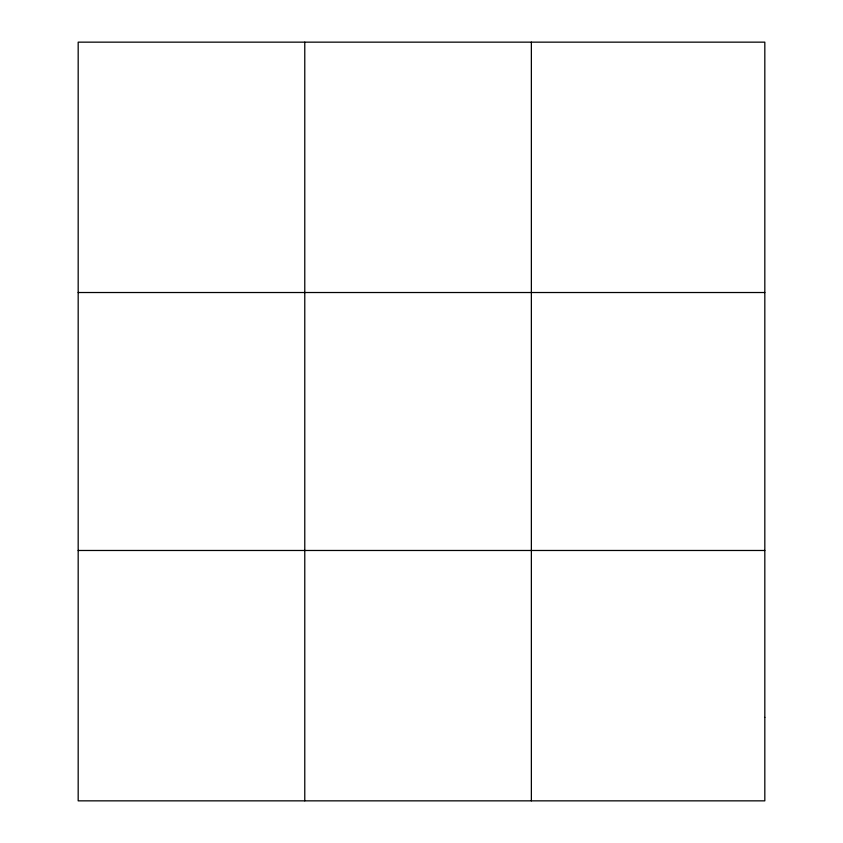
<?xml version="1.0" encoding="UTF-8"?>
<svg xmlns="http://www.w3.org/2000/svg" width="843" height="843" viewBox="0 0 843 843"><rect width="100%" height="100%" fill="white"/><g stroke="black" fill="none" stroke-linecap="round" stroke-linejoin="round"><path stroke-width="1.26" d="M304.776 42.15L304.776 800.85M531.364 42.15L531.364 800.85M78.178 292.521L764.822 292.521M78.178 550.479L764.822 550.479M764.822 717.393L764.822 800.85L78.178 800.85L78.178 42.15L764.822 42.15L764.822 717.393"/></g></svg>
